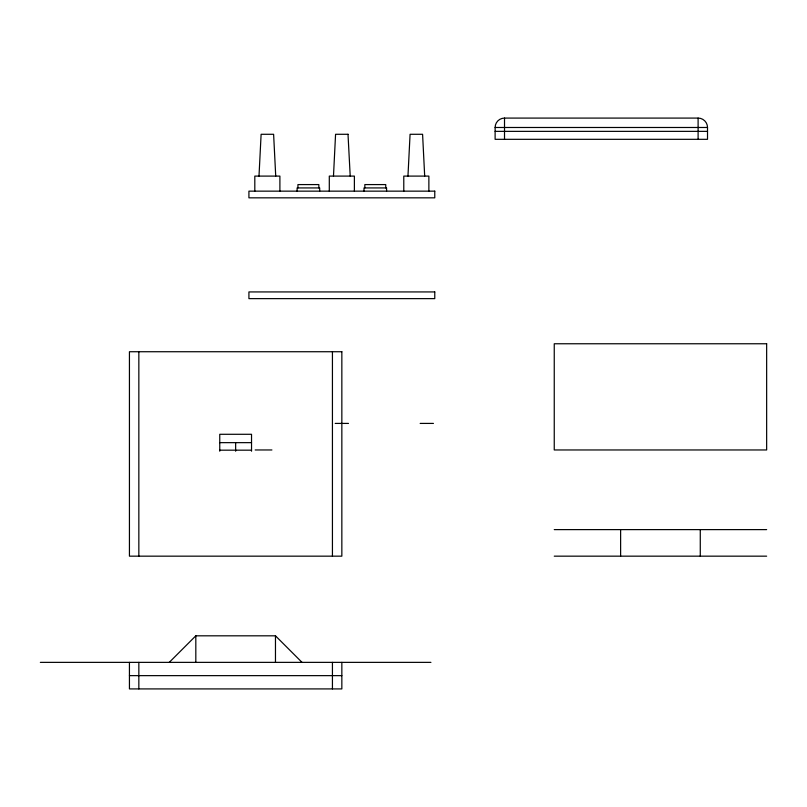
<?xml version="1.0" encoding="UTF-8"?>
<svg xmlns="http://www.w3.org/2000/svg" width="807" height="807" viewBox="0 0 807 807"><rect width="100%" height="100%" fill="white"/><g stroke="black" fill="none" stroke-linecap="round" stroke-linejoin="round"><path stroke-width="1.21" d="M258.997 176.097L261.115 134.285L273.613 134.285L275.722 176.097M333.483 176.097L335.571 134.285L348.099 134.285M407.959 176.097L410.077 134.285L422.586 134.285L424.684 176.097M169.268 662.365L195.819 635.815L275.469 635.815L302.02 662.365M504.516 118.084L698.105 118.084A9.412 9.412 0 0 1 707.517 127.486L707.517 139.318L495.115 139.318L495.115 127.486A9.412 9.412 0 0 1 504.516 118.084L504.516 139.318M495.115 127.486L707.517 127.486M495.115 131.359L707.517 131.359M335.208 423.413L348.483 423.413M420.165 423.413L433.44 423.413M219.756 442.65L251.532 442.65M255.183 449.963L271.909 449.963M219.756 450.175L251.532 450.175M554.248 529.614L766.65 529.614M554.248 556.164L766.65 556.164M40.35 662.365L430.928 662.365M129.433 675.641L341.845 675.641M348.009 134.285L350.208 176.097M700.274 529.614L700.274 556.164M698.105 118.084L698.105 139.318M620.623 529.614L620.623 556.164M428.87 191.148L428.87 176.097L403.782 176.097L403.782 191.148M386.583 191.148L386.583 187.93L363.997 187.93L363.997 191.148M385.746 187.93L385.746 184.581L364.835 184.581L364.835 187.93M354.384 191.148L354.384 176.097L329.296 176.097L329.296 191.148M341.845 662.365L341.845 688.916L129.433 688.916L129.433 662.365M332.434 351.731L332.434 556.164M332.434 662.365L332.434 688.916M319.683 191.148L319.683 187.93L297.107 187.93L297.107 191.148M318.846 187.93L318.846 184.581L297.934 184.581L297.934 187.93M279.898 191.148L279.898 176.097L254.81 176.097L254.81 191.148M275.469 635.815L275.469 662.365M251.532 451.204L251.532 434.287L219.756 434.287L219.756 451.204M235.644 442.65L235.644 451.204M195.819 635.815L195.819 662.365M138.844 351.731L138.844 556.164M138.844 662.365L138.844 688.916M434.771 191.148L248.919 191.148L248.919 197.836L434.771 197.836L434.771 191.148M434.771 291.932L248.919 291.932L248.919 298.63L434.771 298.63L434.771 291.932M766.65 343.762L554.248 343.762L554.248 449.963L766.65 449.963L766.65 343.762M341.845 351.731L129.433 351.731L129.433 556.164L341.845 556.164L341.845 351.731"/></g></svg>
